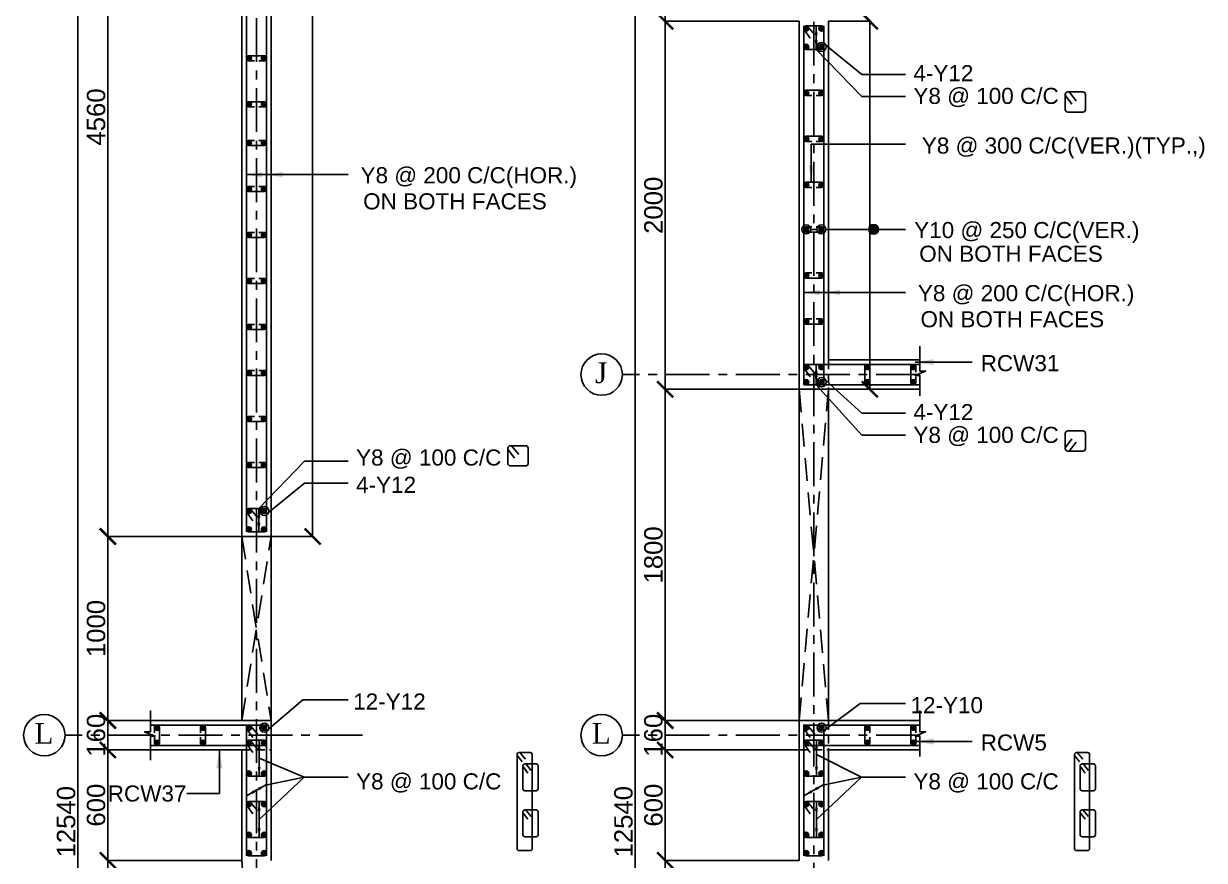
# Model space of a CAD drawing. Header units: inches. Extents: x 264820 to 395319, y -248151 to -162151.
# Drawn here: x 341092 to 366765, y -192212 to -174022 of the extents above; entities that cross this region are included whole.
import ezdxf

# ---------------------------------------------------------------- set-up
doc = ezdxf.new("R2010")
doc.units = ezdxf.units.IN
doc.header["$MEASUREMENT"] = 0
doc.linetypes.add('CENTER', pattern=[50.8, 31.75, -6.35, 6.35, -6.35])
doc.linetypes.add('Hidden', pattern=[3, 2, -1])
for name, color, linetype in [('1', 8, 'Continuous'), ('160 WALL OPEING', 1, 'Continuous'), ('5', 2, 'Continuous'), ('ARROW', 5, 'Continuous'), ('DIM', 251, 'Continuous'), ('GIRD CIR', 1, 'Continuous'), ('GIRD TEXT', 4, 'Continuous'), ('GRID', 8, 'CENTER'), ('LINKS', 3, 'Continuous'), ('OPENING', 1, 'Continuous'), ('SHEAR WALL', 6, 'Continuous'), ('STRRIUPS', 6, 'Continuous'), ('Ttxt', 3, 'Continuous')]:
    doc.layers.add(name, color=color, linetype=linetype)
doc.layers.add('Tex', color=3, linetype='Continuous', lineweight=13)
doc.styles.add('Arial', font='arial.ttf', dxfattribs={"height": 400})
doc.styles.add('T200', font='sanss___.ttf', dxfattribs={"height": 250})
doc.styles.add('T400', font='romantic.ttf')
doc.dimstyles.new('SCALE-25', dxfattribs={"dimtxt": 400, "dimasz": 350, "dimexe": 0, "dimexo": 0, "dimgap": 50, "dimtad": 1, "dimdec": 0, "dimlfac": 0.25, "dimzin": 0, "dimdsep": 46, "dimtxsty": 'Arial', "dimblk": 'ARCHTICK', "dimcen": 0, "dimclrd": 5, "dimclre": 8, "dimclrt": 1, "dimadec": 0, "dimazin": 0, "dimtfac": 1, "dimtdec": 0, "dimtix": 1, "dimtmove": 2, "dimatfit": 3, "dimfxl": 0, "dimtolj": 1, "dimtzin": 0, "dimlwd": -1, "dimarcsym": 0})
doc.dimstyles.new('T200', dxfattribs={"dimtxt": 300, "dimasz": 150, "dimexe": 0, "dimexo": 0, "dimgap": 5, "dimtad": 1, "dimdec": 0, "dimrnd": 5, "dimzin": 0, "dimdsep": 46, "dimtxsty": 'T200', "dimblk": 'ARCHTICK', "dimcen": 300, "dimclrd": 5, "dimclre": 252, "dimclrt": 1, "dimadec": 0, "dimazin": 0, "dimtfac": 50, "dimtdec": 0, "dimtofl": 0, "dimtmove": 2, "dimatfit": 3, "dimfxl": 1, "dimtolj": 1, "dimtzin": 0, "dimarcsym": 2})

# ---------------------------------------------------------------- blocks, each defined once
blk = doc.blocks.new('R1')
at = {"layer": '5'}
h = blk.add_hatch(color=256, dxfattribs=at)
edge = h.paths.add_edge_path()
edge.add_arc((0, 0), 69.6, 0, 360)
at = {"layer": '5', "color": 6}
blk.add_circle((0, 0), 69.6, dxfattribs=at)
blk = doc.blocks.new('_ARCHTICK')
at = {"color": 0, "linetype": 'ByBlock', "const_width": 0.15}
blk.add_lwpolyline([(-0.5, -0.5), (0.5, 0.5)], dxfattribs=at)
blk = doc.blocks.new('*D121')
at = {"layer": 'Defpoints', "color": 0}
for p in [(342271, -166292), (343848, -166292, 59), (343848, -216452, 59)]:
    blk.add_point(p, dxfattribs=at)
at = {"layer": 'DIM', "color": 8, "lineweight": -2}
for p, q in [((343848, -166292), (342271, -166292)), ((343848, -216452), (342271, -216452))]:
    blk.add_line(p, q, dxfattribs=at)
at = {"layer": 'DIM', "color": 5}
blk.add_line((342271, -216452), (342271, -166292), dxfattribs=at)
at = {"layer": 'DIM', "color": 5, "xscale": 350, "yscale": 350, "zscale": 350}
for p, rotation in [((342271, -166292), 90), ((342271, -216452), 270)]:
    blk.add_blockref('_ARCHTICK', p, dxfattribs=dict(at, rotation=rotation))
at = {"layer": 'DIM', "color": 1, "insert": (342017, -191372), "char_height": 400, "attachment_point": 5, "rotation": 90, "style": 'Arial'}
blk.add_mtext('\\A1;12540', dxfattribs=at)
blk = doc.blocks.new('ARCHTICK')
at = {"color": 0, "const_width": 0.15}
blk.add_lwpolyline([(-0.5, -0.5), (0.5, 0.5)], dxfattribs=at)
blk = doc.blocks.new('*D128')
at = {"layer": 'Defpoints', "color": 0}
for p in [(342923, -192212), (345835, -192212, 59), (345835, -200212, 59)]:
    blk.add_point(p, dxfattribs=at)
at = {"layer": 'DIM', "color": 8, "lineweight": -2}
for p, q in [((345835, -192212), (342923, -192212)), ((345835, -200212), (342923, -200212))]:
    blk.add_line(p, q, dxfattribs=at)
at = {"layer": 'DIM', "color": 5}
blk.add_line((342923, -200212), (342923, -192212), dxfattribs=at)
at = {"layer": 'DIM', "color": 5, "xscale": 350, "yscale": 350, "zscale": 350}
for p, rotation in [((342923, -192212), 90), ((342923, -200212), 270)]:
    blk.add_blockref('_ARCHTICK', p, dxfattribs=dict(at, rotation=rotation))
at = {"layer": 'DIM', "color": 1, "insert": (342669, -196212), "char_height": 400, "attachment_point": 5, "rotation": 90, "style": 'Arial'}
blk.add_mtext('\\A1;2000', dxfattribs=at)
blk = doc.blocks.new('*D129')
at = {"layer": 'Defpoints', "color": 0}
for p in [(342923, -189812), (343848, -189812, 59), (345835, -192212, 59)]:
    blk.add_point(p, dxfattribs=at)
at = {"layer": 'DIM', "color": 8, "lineweight": -2}
for p, q in [((343848, -189812), (342923, -189812)), ((345835, -192212), (342923, -192212))]:
    blk.add_line(p, q, dxfattribs=at)
at = {"layer": 'DIM', "color": 5}
blk.add_line((342923, -192212), (342923, -189812), dxfattribs=at)
at = {"layer": 'DIM', "color": 5, "xscale": 350, "yscale": 350, "zscale": 350}
for p, rotation in [((342923, -189812), 90), ((342923, -192212), 270)]:
    blk.add_blockref('_ARCHTICK', p, dxfattribs=dict(at, rotation=rotation))
at = {"layer": 'DIM', "color": 1, "insert": (342669, -191012), "char_height": 400, "attachment_point": 5, "rotation": 90, "style": 'Arial'}
blk.add_mtext('\\A1;600', dxfattribs=at)
blk = doc.blocks.new('*D130')
at = {"layer": 'Defpoints', "color": 0}
for p in [(342923, -189172), (343848, -189172, 58), (343848, -189812, 59)]:
    blk.add_point(p, dxfattribs=at)
at = {"layer": 'DIM', "color": 5}
for p, q in [((342923, -189172), (342923, -188822)), ((342923, -189812), (342923, -189172)), ((342923, -189812), (342923, -190162))]:
    blk.add_line(p, q, dxfattribs=at)
at = {"layer": 'DIM', "color": 8, "lineweight": -2}
for p, q in [((343848, -189172), (342923, -189172)), ((343848, -189812), (342923, -189812))]:
    blk.add_line(p, q, dxfattribs=at)
at = {"layer": 'DIM', "color": 5, "xscale": 350, "yscale": 350, "zscale": 350}
for p, rotation in [((342923, -189172), 270), ((342923, -189812), 90)]:
    blk.add_blockref('_ARCHTICK', p, dxfattribs=dict(at, rotation=rotation))
at = {"layer": 'DIM', "color": 1, "insert": (342669, -189492), "char_height": 400, "attachment_point": 5, "rotation": 90, "style": 'Arial'}
blk.add_mtext('\\A1;160', dxfattribs=at)
blk = doc.blocks.new('*D131')
at = {"layer": 'Defpoints', "color": 0}
for p in [(342923, -185172), (345835, -185172, 59), (343848, -189172, 58)]:
    blk.add_point(p, dxfattribs=at)
at = {"layer": 'DIM', "color": 8, "lineweight": -2}
for p, q in [((345835, -185172), (342923, -185172)), ((343848, -189172), (342923, -189172))]:
    blk.add_line(p, q, dxfattribs=at)
at = {"layer": 'DIM', "color": 5}
blk.add_line((342923, -189172), (342923, -185172), dxfattribs=at)
at = {"layer": 'DIM', "color": 5, "xscale": 350, "yscale": 350, "zscale": 350}
for p, rotation in [((342923, -185172), 90), ((342923, -189172), 270)]:
    blk.add_blockref('_ARCHTICK', p, dxfattribs=dict(at, rotation=rotation))
at = {"layer": 'DIM', "color": 1, "insert": (342669, -187172), "char_height": 400, "attachment_point": 5, "rotation": 90, "style": 'Arial'}
blk.add_mtext('\\A1;1000', dxfattribs=at)
blk = doc.blocks.new('*D134')
at = {"layer": 'Defpoints', "color": 0}
for p in [(346475, -166932), (347375, -166932), (346475, -185172)]:
    blk.add_point(p, dxfattribs=at)
at = {"layer": 'DIM', "color": 8, "lineweight": -2}
for p, q in [((346475, -166932), (347375, -166932)), ((346475, -185172), (347375, -185172))]:
    blk.add_line(p, q, dxfattribs=at)
at = {"layer": 'DIM', "color": 5}
blk.add_line((347375, -185172), (347375, -166932), dxfattribs=at)
at = {"layer": 'DIM', "color": 5, "xscale": 350, "yscale": 350, "zscale": 350}
for p, rotation in [((347375, -166932), 90), ((347375, -185172), 270)]:
    blk.add_blockref('_ARCHTICK', p, dxfattribs=dict(at, rotation=rotation))
blk = doc.blocks.new('A$C2AA016E5')
at = {"layer": 'STRRIUPS', "ltscale": 0.2}
for p, q in [((0, 0), (158, -194)), ((-81, -72), (61, -268)), ((168, -329), (324, -520)), ((85, -399), (227, -595)), ((166, -1662), (324, -1856)), ((85, -1734), (227, -1930))]:
    blk.add_line(p, q, dxfattribs=at)
for points in [[(-26, -2840), (304, -2840, 0.414214), (359, -2785), (359, -55, 0.414214), (304, 0), (-26, 0, 0.414214), (-81, -55), (-81, -2785, 0.414214)], [(140, -329), (470, -329, -0.414214), (525, -384), (525, -1052, -0.414214), (470, -1107), (140, -1107, -0.414214), (85, -1052), (85, -384, -0.414214)], [(140, -1662), (470, -1662, -0.414214), (525, -1717), (525, -2385, -0.414214), (470, -2440), (140, -2440, -0.414214), (85, -2385), (85, -1717, -0.414214)]]:
    blk.add_lwpolyline(points, format="xyb", close=True, dxfattribs=at)
blk = doc.blocks.new('*D135')
at = {"layer": 'Defpoints', "color": 0}
for p in [(342923, -166932), (343848, -166932), (345432, -185172)]:
    blk.add_point(p, dxfattribs=at)
at = {"layer": 'DIM', "color": 8, "lineweight": -2}
for p, q in [((343848, -166932), (342923, -166932)), ((345432, -185172), (342923, -185172))]:
    blk.add_line(p, q, dxfattribs=at)
at = {"layer": 'DIM', "color": 5}
blk.add_line((342923, -185172), (342923, -166932), dxfattribs=at)
at = {"layer": 'DIM', "color": 5, "xscale": 350, "yscale": 350, "zscale": 350}
for p, rotation in [((342923, -166932), 90), ((342923, -185172), 270)]:
    blk.add_blockref('_ARCHTICK', p, dxfattribs=dict(at, rotation=rotation))
at = {"layer": 'DIM', "color": 1, "insert": (342669, -176052), "char_height": 400, "attachment_point": 5, "rotation": 90, "style": 'Arial'}
blk.add_mtext('\\A1;4560', dxfattribs=at)
blk = doc.blocks.new('A$C5C0C2414')
at = {"layer": 'STRRIUPS', "ltscale": 0.2}
for p, q in [((0, 0), (158, -194)), ((-81, -72), (61, -268))]:
    blk.add_line(p, q, dxfattribs=at)
blk.add_lwpolyline([(304, -440), (-26, -440, -0.414214), (-81, -385), (-81, -55, -0.414214), (-26, 0), (304, 0, -0.414214), (359, -55), (359, -385, -0.414214)], format="xyb", close=True, dxfattribs=at)
blk = doc.blocks.new('*D136')
at = {"layer": 'Defpoints', "color": 0}
for p in [(354389, -166292), (355966, -166292, 59), (357953, -216452, 59)]:
    blk.add_point(p, dxfattribs=at)
at = {"layer": 'DIM', "color": 8, "lineweight": -2}
for p, q in [((355966, -166292), (354389, -166292)), ((357953, -216452), (354389, -216452))]:
    blk.add_line(p, q, dxfattribs=at)
at = {"layer": 'DIM', "color": 5}
blk.add_line((354389, -216452), (354389, -166292), dxfattribs=at)
at = {"layer": 'DIM', "color": 5, "xscale": 350, "yscale": 350, "zscale": 350}
for p, rotation in [((354389, -166292), 90), ((354389, -216452), 270)]:
    blk.add_blockref('_ARCHTICK', p, dxfattribs=dict(at, rotation=rotation))
at = {"layer": 'DIM', "color": 1, "insert": (354135, -191372), "char_height": 400, "attachment_point": 5, "rotation": 90, "style": 'Arial'}
blk.add_mtext('\\A1;12540', dxfattribs=at)
blk = doc.blocks.new('*D140')
at = {"layer": 'Defpoints', "color": 0}
for p in [(355042, -192212), (357953, -192212, 59), (357953, -200132, 59)]:
    blk.add_point(p, dxfattribs=at)
at = {"layer": 'DIM', "color": 8, "lineweight": -2}
for p, q in [((357953, -192212), (355042, -192212)), ((357953, -200132), (355042, -200132))]:
    blk.add_line(p, q, dxfattribs=at)
at = {"layer": 'DIM', "color": 5}
blk.add_line((355042, -200132), (355042, -192212), dxfattribs=at)
at = {"layer": 'DIM', "color": 5, "xscale": 350, "yscale": 350, "zscale": 350}
for p, rotation in [((355042, -192212), 90), ((355042, -200132), 270)]:
    blk.add_blockref('_ARCHTICK', p, dxfattribs=dict(at, rotation=rotation))
at = {"layer": 'DIM', "color": 1, "insert": (354787, -196172), "char_height": 400, "attachment_point": 5, "rotation": 90, "style": 'Arial'}
blk.add_mtext('\\A1;1980', dxfattribs=at)
blk = doc.blocks.new('*D141')
at = {"layer": 'Defpoints', "color": 0}
for p in [(355042, -189812), (357953, -189812, 59), (357953, -192212, 59)]:
    blk.add_point(p, dxfattribs=at)
at = {"layer": 'DIM', "color": 8, "lineweight": -2}
for p, q in [((357953, -189812), (355042, -189812)), ((357953, -192212), (355042, -192212))]:
    blk.add_line(p, q, dxfattribs=at)
at = {"layer": 'DIM', "color": 5}
blk.add_line((355042, -192212), (355042, -189812), dxfattribs=at)
at = {"layer": 'DIM', "color": 5, "xscale": 350, "yscale": 350, "zscale": 350}
for p, rotation in [((355042, -189812), 90), ((355042, -192212), 270)]:
    blk.add_blockref('_ARCHTICK', p, dxfattribs=dict(at, rotation=rotation))
at = {"layer": 'DIM', "color": 1, "insert": (354787, -191012), "char_height": 400, "attachment_point": 5, "rotation": 90, "style": 'Arial'}
blk.add_mtext('\\A1;600', dxfattribs=at)
blk = doc.blocks.new('*D142')
at = {"layer": 'Defpoints', "color": 0}
for p in [(355042, -189172), (357953, -189172, 59), (357953, -189812, 59)]:
    blk.add_point(p, dxfattribs=at)
at = {"layer": 'DIM', "color": 5}
for p, q in [((355042, -189172), (355042, -188822)), ((355042, -189812), (355042, -189172)), ((355042, -189812), (355042, -190162))]:
    blk.add_line(p, q, dxfattribs=at)
at = {"layer": 'DIM', "color": 8, "lineweight": -2}
for p, q in [((357953, -189172), (355042, -189172)), ((357953, -189812), (355042, -189812))]:
    blk.add_line(p, q, dxfattribs=at)
at = {"layer": 'DIM', "color": 5, "xscale": 350, "yscale": 350, "zscale": 350}
for p, rotation in [((355042, -189172), 270), ((355042, -189812), 90)]:
    blk.add_blockref('_ARCHTICK', p, dxfattribs=dict(at, rotation=rotation))
at = {"layer": 'DIM', "color": 1, "insert": (354787, -189492), "char_height": 400, "attachment_point": 5, "rotation": 90, "style": 'Arial'}
blk.add_mtext('\\A1;160', dxfattribs=at)
blk = doc.blocks.new('*D143')
at = {"layer": 'Defpoints', "color": 0}
for p in [(355042, -181972), (357953, -181972, 118), (357953, -189172, 59)]:
    blk.add_point(p, dxfattribs=at)
at = {"layer": 'DIM', "color": 8, "lineweight": -2}
for p, q in [((357953, -181972), (355042, -181972)), ((357953, -189172), (355042, -189172))]:
    blk.add_line(p, q, dxfattribs=at)
at = {"layer": 'DIM', "color": 5}
blk.add_line((355042, -189172), (355042, -181972), dxfattribs=at)
at = {"layer": 'DIM', "color": 5, "xscale": 350, "yscale": 350, "zscale": 350}
for p, rotation in [((355042, -181972), 90), ((355042, -189172), 270)]:
    blk.add_blockref('_ARCHTICK', p, dxfattribs=dict(at, rotation=rotation))
at = {"layer": 'DIM', "color": 1, "insert": (354787, -185572), "char_height": 400, "attachment_point": 5, "rotation": 90, "style": 'Arial'}
blk.add_mtext('\\A1;1800', dxfattribs=at)
blk = doc.blocks.new('*D145')
at = {"layer": 'Defpoints', "color": 0}
for p in [(358593, -173972), (359493, -173972), (358593, -181972, 59)]:
    blk.add_point(p, dxfattribs=at)
at = {"layer": 'DIM', "color": 8, "lineweight": -2}
for p, q in [((358593, -173972), (359493, -173972)), ((358593, -181972), (359493, -181972))]:
    blk.add_line(p, q, dxfattribs=at)
at = {"layer": 'DIM', "color": 5}
blk.add_line((359493, -181972), (359493, -173972), dxfattribs=at)
at = {"layer": 'DIM', "color": 5, "xscale": 350, "yscale": 350, "zscale": 350}
for p, rotation in [((359493, -173972), 90), ((359493, -181972), 270)]:
    blk.add_blockref('_ARCHTICK', p, dxfattribs=dict(at, rotation=rotation))
blk = doc.blocks.new('*D146')
at = {"layer": 'Defpoints', "color": 0}
for p in [(355042, -173972), (357953, -173972, 59), (357953, -181972, 59)]:
    blk.add_point(p, dxfattribs=at)
at = {"layer": 'DIM', "color": 8, "lineweight": -2}
for p, q in [((357953, -173972), (355042, -173972)), ((357953, -181972), (355042, -181972))]:
    blk.add_line(p, q, dxfattribs=at)
at = {"layer": 'DIM', "color": 5}
blk.add_line((355042, -181972), (355042, -173972), dxfattribs=at)
at = {"layer": 'DIM', "color": 5, "xscale": 350, "yscale": 350, "zscale": 350}
for p, rotation in [((355042, -173972), 90), ((355042, -181972), 270)]:
    blk.add_blockref('_ARCHTICK', p, dxfattribs=dict(at, rotation=rotation))
at = {"layer": 'DIM', "color": 1, "insert": (354787, -177972), "char_height": 400, "attachment_point": 5, "rotation": 90, "style": 'Arial'}
blk.add_mtext('\\A1;2000', dxfattribs=at)
blk = doc.blocks.new('*D150')
at = {"layer": 'Defpoints', "color": 0}
for p in [(355042, -169972), (357953, -169972, 59), (357953, -173972, 59)]:
    blk.add_point(p, dxfattribs=at)
at = {"layer": 'DIM', "color": 8, "lineweight": -2}
for p, q in [((357953, -169972), (355042, -169972)), ((357953, -173972), (355042, -173972))]:
    blk.add_line(p, q, dxfattribs=at)
at = {"layer": 'DIM', "color": 5}
blk.add_line((355042, -173972), (355042, -169972), dxfattribs=at)
at = {"layer": 'DIM', "color": 5, "xscale": 350, "yscale": 350, "zscale": 350}
for p, rotation in [((355042, -169972), 90), ((355042, -173972), 270)]:
    blk.add_blockref('_ARCHTICK', p, dxfattribs=dict(at, rotation=rotation))
at = {"layer": 'DIM', "color": 1, "insert": (354787, -171972), "char_height": 400, "attachment_point": 5, "rotation": 90, "style": 'Arial'}
blk.add_mtext('\\A1;1000', dxfattribs=at)

msp = doc.modelspace()

# ---------------------------------------------------------------- hatches: boundary and pattern name
at = {"layer": 'ARROW'}
h = msp.add_hatch(color=256, dxfattribs=at)
edge = h.paths.add_edge_path()
edge.add_arc((359573, -178496.8), 106, 0, 360)

# ---------------------------------------------------------------- linework, layer by layer
at = {"layer": '1', "linetype": 'Hidden', "ltscale": 100}
for p, q in [((358592.8, -181332.4), (358592.8, -181972.4, 59)), ((345834.7, -189812.4, 59), (346474.7, -189812.4, 59)), ((357952.8, -189812.4, 59), (358592.8, -189812.4, 59))]:
    msp.add_line(p, q, dxfattribs=at)
at = {"layer": '1'}
for points, elevation in [([(360579.3, -181035.1), (360579.3, -181577.6), (360703.7, -181577.6), (360473.7, -181671.2), (360579.3, -181671.2), (360579.3, -182116.9)], -0.5), ([(343848.2, -188955.1), (343848.2, -189417.6), (343723.8, -189417.6), (343953.8, -189511.2), (343848.2, -189511.2), (343848.2, -190036.9)], 58.4), ([(360579.3, -188955.1), (360579.3, -189417.6), (360703.7, -189417.6), (360473.7, -189511.2), (360579.3, -189511.2), (360579.3, -189956.9)], 58.4)]:
    msp.add_lwpolyline(points, dxfattribs=dict(at, elevation=elevation))
at = {"layer": '1', "linetype": 'Hidden', "ltscale": 100, "elevation": 59}
msp.add_lwpolyline([(358592.8, -189172.4), (358592.8, -189172.4), (358592.8, -189812.4)], dxfattribs=at)
at = {"layer": '160 WALL OPEING', "linetype": 'Hidden', "ltscale": 250}
for p, q in [((357952.8, -189172.4), (358592.8, -181972.4, 59)), ((357952.8, -181972.4), (358592.8, -189172.4, 59)), ((345834.7, -189172.4, 59), (346474.7, -185172.4)), ((345834.7, -185172.4), (346474.7, -189172.4, 59)), ((345834.7, -192212.4), (346474.7, -200212.4, 59))]:
    msp.add_line(p, q, dxfattribs=at)
at = {"layer": '5'}
for p, q in [((358052.8, -181432.4), (360579.3, -181432.4)), ((358052.8, -181872.4), (360579.3, -181872.4))]:
    msp.add_line(p, q, dxfattribs=at)
at = {"layer": '5', "elevation": 59}
for points in [[(345934.7, -166392.4), (345934.7, -185072.4)], [(346374.7, -185072.4), (346374.7, -166832.4)], [(358052.8, -174072.5), (358052.8, -181872.4)], [(358492.8, -181872.4), (358492.8, -174072.5)], [(343848.2, -189272.4), (346374.7, -189272.4), (346374.7, -189712.4), (343848.2, -189712.4)], [(345934.7, -189272.4), (345934.7, -192112.4)], [(346374.7, -192112.4), (346374.7, -189272.4)], [(360579.3, -189272.4), (358052.7, -189272.4), (358052.7, -189712.4), (360579.3, -189712.4)], [(358052.8, -189272.4), (358052.8, -192112.4)], [(358492.8, -192112.4), (358492.8, -189272.4)]]:
    msp.add_lwpolyline(points, dxfattribs=at)
at = {"layer": 'ARROW'}
msp.add_line((358207, -178496.8, 59), (358337.9, -178496.8, 59), dxfattribs=at)
for points, elevation in [([(358535.2, -174493.6), (359313.9, -175131.3), (360268.6, -175131.3)], 59), ([(358325, -174583.5), (359313.9, -175607.6), (360268.6, -175607.6)], 59), ([(358535, -178496.8), (360268, -178496.8)], 58.9), ([(358325, -181872.4), (359313.9, -182967.6), (360268.6, -182967.6)], 59), ([(358535.2, -181782.6), (359313.9, -182491.3), (360268.6, -182491.3)], 59), ([(346207, -184561.4), (347195.8, -183537.2), (348150.6, -183537.2)], 0), ([(346417.1, -184651.3), (347195.8, -184013.6), (348150.6, -184013.6)], 0), ([(346417.1, -189362.4), (347160.4, -188724.7), (348150.6, -188724.7)], 59), ([(358535.2, -189362.4), (359278.4, -188804.7), (360268.6, -188804.7)], 59), ([(358330.6, -189910.1), (359313.2, -190400.3)], 59), ([(346212.6, -189990.1), (347195.1, -190400.3)], 59), ([(346212.6, -191323.4), (347195.1, -190400.3)], 59), ([(346351.8, -190576.6), (347195.1, -190400.3), (348149.9, -190400.3)], 59), ([(358330.6, -191323.4), (359313.2, -190400.3)], 59), ([(358469.9, -190576.6), (359313.2, -190400.3), (360268, -190400.3)], 59)]:
    msp.add_lwpolyline(points, dxfattribs=dict(at, elevation=elevation))
for centre, radius in [((358442.8, -174527.8, 59), 98.5), ((358108.5, -178496.8, 59), 98.5), ((358436.5, -178496.8, 59), 98.5), ((359573, -178496.8, 58.9), 106), ((358442.8, -181816.8, 59), 98.5), ((346324.7, -184617.1, 0), 98.5), ((346324.7, -189328.1, 59), 98.5), ((358442.8, -189328.1, 59), 98.5)]:
    msp.add_circle(centre, radius, dxfattribs=at)
at = {"layer": 'GIRD CIR'}
for centre in [(353660, -181652.4, -0.5), (341542, -189492.4, 58.4), (353660, -189492.4, 58.4)]:
    msp.add_circle(centre, 450, dxfattribs=at)
at = {"layer": 'GRID', "ltscale": 30}
for p, q in [((346154.7, -164756.8, 0), (346154.7, -217527.1, 0)), ((358272.8, -164836.1, 59), (358272.8, -217529.6, 59)), ((360579.3, -181652.4, 0), (354110, -181652.4, 0)), ((348461.3, -189492.4, 59), (341992, -189492.4, 59)), ((360579.3, -189492.4, 59), (354110, -189492.4, 59))]:
    msp.add_line(p, q, dxfattribs=at)
at = {"layer": 'LINKS'}
for points, elevation in [([(346206.4, -174832.4), (346319, -174832.4, 1), (346319, -174721.1), (345990.4, -174721.1, 1), (345990.4, -174832.4), (346109.9, -174832.4)], 59), ([(358324.5, -175583.8), (358437.1, -175583.8, 1), (358437.1, -175472.4), (358108.5, -175472.4, 1), (358108.5, -175583.8), (358228, -175583.8)], 59), ([(346206.4, -175832.4), (346319, -175832.4, 1), (346319, -175721.1), (345990.4, -175721.1, 1), (345990.4, -175832.4), (346109.9, -175832.4)], 59), ([(358324.5, -176583.8), (358437.1, -176583.8, 1), (358437.1, -176472.4), (358108.5, -176472.4, 1), (358108.5, -176583.8), (358228, -176583.8)], 59), ([(358324.5, -177583.8), (358437.1, -177583.8, 1), (358437.1, -177472.4), (358108.5, -177472.4, 1), (358108.5, -177583.8), (358228, -177583.8)], 59), ([(358324.5, -178441.1), (358437.1, -178441.1, -1), (358437.1, -178552.4), (358108.5, -178552.4, -1), (358108.5, -178441.1), (358228, -178441.1)], 59), ([(358324.5, -179441.1), (358437.1, -179441.1, -1), (358437.1, -179552.4), (358108.5, -179552.4, -1), (358108.5, -179441.1), (358228, -179441.1)], 59), ([(358324.5, -180441.1), (358437.1, -180441.1, -1), (358437.1, -180552.4), (358108.5, -180552.4, -1), (358108.5, -180441.1), (358228, -180441.1)], 59), ([(359492.7, -181600.8), (359492.7, -181488.1, 1), (359381.4, -181488.1), (359381.4, -181816.8, 1), (359492.7, -181816.8), (359492.7, -181697.2)], 0), ([(360492.7, -181600.8), (360492.7, -181488.1, 1), (360381.4, -181488.1), (360381.4, -181816.8, 1), (360492.7, -181816.8), (360492.7, -181697.2)], 0), ([(343934.7, -189440.8), (343934.7, -189328.1, -1), (344046.1, -189328.1), (344046.1, -189656.8, -1), (343934.7, -189656.8), (343934.7, -189537.2)], 59), ([(344934.7, -189440.8), (344934.7, -189328.1, -1), (345046.1, -189328.1), (345046.1, -189656.8, -1), (344934.7, -189656.8), (344934.7, -189537.2)], 59), ([(359492.7, -189440.8), (359492.7, -189328.1, 1), (359381.4, -189328.1), (359381.4, -189656.8, 1), (359492.7, -189656.8), (359492.7, -189537.2)], 59), ([(360492.7, -189440.8), (360492.7, -189328.1, 1), (360381.4, -189328.1), (360381.4, -189656.8, 1), (360492.7, -189656.8), (360492.7, -189537.2)], 59)]:
    msp.add_lwpolyline(points, format="xyb", dxfattribs=dict(at, elevation=elevation))
for points in [[(346206.4, -176561.1), (346319, -176561.1, -1), (346319, -176672.4), (345990.4, -176672.4, -1), (345990.4, -176561.1), (346109.9, -176561.1)], [(346206.4, -177561.1), (346319, -177561.1, -1), (346319, -177672.4), (345990.4, -177672.4, -1), (345990.4, -177561.1), (346109.9, -177561.1)], [(346206.4, -178561.1), (346319, -178561.1, -1), (346319, -178672.4), (345990.4, -178672.4, -1), (345990.4, -178561.1), (346109.9, -178561.1)], [(346206.4, -179561.1), (346319, -179561.1, -1), (346319, -179672.4), (345990.4, -179672.4, -1), (345990.4, -179561.1), (346109.9, -179561.1)], [(346206.4, -180561.1), (346319, -180561.1, -1), (346319, -180672.4), (345990.4, -180672.4, -1), (345990.4, -180561.1), (346109.9, -180561.1)], [(346206.4, -181561.1), (346319, -181561.1, -1), (346319, -181672.4), (345990.4, -181672.4, -1), (345990.4, -181561.1), (346109.9, -181561.1)], [(346206.4, -182561.1), (346319, -182561.1, -1), (346319, -182672.4), (345990.4, -182672.4, -1), (345990.4, -182561.1), (346109.9, -182561.1)], [(346206.4, -183561.1), (346319, -183561.1, -1), (346319, -183672.4), (345990.4, -183672.4, -1), (345990.4, -183561.1), (346109.9, -183561.1)]]:
    msp.add_lwpolyline(points, format="xyb", dxfattribs=at)
at = {"layer": 'OPENING', "color": 1, "elevation": 59}
for points in [[(357952.8, -181972.4), (357952.8, -189172.4)], [(358592.8, -189172.4), (358592.8, -181972.4)], [(345834.7, -185172.4), (345834.7, -189172.4)], [(346474.7, -189172.4), (346474.7, -185172.4)]]:
    msp.add_lwpolyline(points, dxfattribs=at)
at = {"layer": 'SHEAR WALL', "color": 4}
for p, q in [((358592.8, -181332.4), (360579.3, -181332.4)), ((357952.8, -181972.4, 59), (358592.8, -181972.4, 59)), ((358592.8, -181972.4), (360579.3, -181972.4)), ((345834.7, -185172.4), (346474.7, -185172.4)), ((345834.7, -189172.4, 59), (346474.7, -189172.4, 59)), ((357952.8, -189172.4, 59), (358592.8, -189172.4, 59))]:
    msp.add_line(p, q, dxfattribs=at)
at = {"layer": 'SHEAR WALL', "color": 4, "elevation": 59}
for points in [[(345834.7, -166932.4), (345834.7, -185172.4)], [(346474.7, -185172.4), (346474.7, -166932.4)], [(357952.8, -173972.4), (357952.8, -181972.4)], [(358592.8, -181332.4), (358592.8, -173972.4)], [(343848.2, -189172.4), (345834.7, -189172.4)], [(346474.7, -189172.4), (346474.7, -189172.4), (346474.7, -189812.4)], [(357952.8, -192212.4), (357952.8, -189172.4)], [(360579.3, -189172.4), (358592.7, -189172.4)], [(345834.7, -189812.4), (343848.2, -189812.4)], [(345834.7, -192212.4), (345834.7, -189812.4)], [(346474.7, -189812.4), (346474.7, -192212.4)], [(358592.7, -189812.4), (360579.3, -189812.4)], [(358592.8, -189812.4), (358592.8, -192212.4)]]:
    msp.add_lwpolyline(points, dxfattribs=at)
at = {"layer": 'STRRIUPS', "ltscale": 0.2}
for p, q in [((358069.8, -174167.9, 59), (358194.5, -174340.8, 59)), ((358158.7, -174103.4, 59), (358291.7, -174266.2, 59)), ((358158.7, -181463.4, 59), (358291.7, -181626.1, 59)), ((358069.8, -181527.9, 59), (358194.5, -181700.8, 59)), ((345951.7, -184656.8), (346076.4, -184829.8)), ((346040.6, -184592.3), (346173.7, -184755.1)), ((345951.7, -189367.9, 59), (346076.4, -189540.8, 59)), ((346040.6, -189303.4, 59), (346173.7, -189466.2, 59)), ((358069.8, -189367.9, 59), (358194.5, -189540.8, 59)), ((358158.7, -189303.4, 59), (358291.7, -189466.2, 59)), ((345951.7, -189694.7, 59), (346076.4, -189867.6, 59)), ((346040.6, -189630.1, 59), (346173.7, -189792.9, 59)), ((358069.8, -189694.7, 59), (358194.5, -189867.6, 59)), ((358158.7, -189630.1, 59), (358291.7, -189792.9, 59)), ((346040.6, -190965.3, 59), (346173.7, -191128.1, 59)), ((358158.7, -190965.3, 59), (358291.7, -191128.1, 59)), ((345951.7, -191029.9, 59), (346076.4, -191202.8, 59)), ((358069.8, -191029.9, 59), (358194.5, -191202.8, 59))]:
    msp.add_line(p, q, dxfattribs=at)
for points in [[(358107.8, -174072.5), (358437.8, -174072.5, -0.4142136), (358492.8, -174127.5), (358492.8, -174528.5, -0.4142136), (358437.8, -174583.5), (358107.8, -174583.5, -0.4142136), (358052.8, -174528.5), (358052.8, -174127.5, -0.4142136)], [(358107.8, -181872.4), (358437.8, -181872.4, 0.4142136), (358492.8, -181817.4), (358492.8, -181487.4, 0.4142136), (358437.8, -181432.4), (358107.8, -181432.4, 0.4142136), (358052.8, -181487.4), (358052.8, -181817.4, 0.4142136)], [(345989.7, -185072.4), (346319.7, -185072.4, 0.4142136), (346374.7, -185017.4), (346374.7, -184616.4, 0.4142136), (346319.7, -184561.4), (345989.7, -184561.4, 0.4142136), (345934.7, -184616.4), (345934.7, -185017.4, 0.4142136)]]:
    msp.add_lwpolyline(points, format="xyb", close=True, dxfattribs=at)
at = {"layer": 'STRRIUPS', "ltscale": 0.2, "elevation": 59}
for points in [[(345989.7, -192112.4), (346319.7, -192112.4, 0.4142136), (346374.7, -192057.4), (346374.7, -189327.4, 0.4142136), (346319.7, -189272.4), (345989.7, -189272.4, 0.4142136), (345934.7, -189327.4), (345934.7, -192057.4, 0.4142136)], [(358107.8, -192112.4), (358437.8, -192112.4, 0.4142136), (358492.8, -192057.4), (358492.8, -189327.4, 0.4142136), (358437.8, -189272.4), (358107.8, -189272.4, 0.4142136), (358052.8, -189327.4), (358052.8, -192057.4, 0.4142136)], [(345989.7, -189601.1), (346319.7, -189601.1, -0.4142136), (346374.7, -189656.1), (346374.7, -190324.1, -0.4142136), (346319.7, -190379.1), (345989.7, -190379.1, -0.4142136), (345934.7, -190324.1), (345934.7, -189656.1, -0.4142136)], [(358107.8, -189601.1), (358437.8, -189601.1, -0.4142136), (358492.8, -189656.1), (358492.8, -190324.1, -0.4142136), (358437.8, -190379.1), (358107.8, -190379.1, -0.4142136), (358052.8, -190324.1), (358052.8, -189656.1, -0.4142136)], [(345989.7, -190934.4), (346319.7, -190934.4, -0.4142136), (346374.7, -190989.4), (346374.7, -191657.4, -0.4142136), (346319.7, -191712.4), (345989.7, -191712.4, -0.4142136), (345934.7, -191657.4), (345934.7, -190989.4, -0.4142136)], [(358107.8, -190934.4), (358437.8, -190934.4, -0.4142136), (358492.8, -190989.4), (358492.8, -191657.4, -0.4142136), (358437.8, -191712.4), (358107.8, -191712.4, -0.4142136), (358052.8, -191657.4), (358052.8, -190989.4, -0.4142136)]]:
    msp.add_lwpolyline(points, format="xyb", close=True, dxfattribs=at)

# ---------------------------------------------------------------- block references
at = {"layer": '5', "yscale": 0.8000000000465661, "zscale": 0.8000000000465661}
for p, xscale, rotation in [((358108.5, -174128.1, 59), -0.8000000000465661, 90), ((358437.1, -174128.1, 59), 0.8000000000465661, 270), ((358108.5, -174528.1, 59), -0.8000000000465661, 90), ((358437.1, -174528.1, 59), 0.8000000000465661, 270), ((345990.4, -174776.8, 59), -0.8000000000465661, 90), ((346319, -174776.8, 59), 0.8000000000465661, 270), ((358108.5, -175528.1, 59), -0.8000000000465661, 90), ((358437.1, -175528.1, 59), 0.8000000000465661, 270), ((345990.4, -175776.8, 59), -0.8000000000465661, 90), ((346319, -175776.8, 59), 0.8000000000465661, 270), ((345990.4, -176616.8), 0.8000000000465661, 90.00000000000001), ((346319, -176616.8), -0.8000000000465661, 270), ((358108.5, -176528.1, 59), -0.8000000000465661, 90), ((358437.1, -176528.1, 59), 0.8000000000465661, 270), ((345990.4, -177616.8), 0.8000000000465661, 90.00000000000001), ((346319, -177616.8), -0.8000000000465661, 270), ((358108.5, -177528.1, 59), -0.8000000000465661, 90), ((358437.1, -177528.1, 59), 0.8000000000465661, 270), ((345990.4, -178616.8), 0.8000000000465661, 90.00000000000001), ((346319, -178616.8), -0.8000000000465661, 270), ((358108.5, -178496.8, 59), 0.8000000000465661, 90.00000000000001), ((358437.1, -178496.8, 59), -0.8000000000465661, 270), ((358108.5, -179496.8, 59), 0.8000000000465661, 90.00000000000001), ((358437.1, -179496.8, 59), -0.8000000000465661, 270), ((345990.4, -179616.8), 0.8000000000465661, 90.00000000000001), ((346319, -179616.8), -0.8000000000465661, 270), ((358108.5, -180496.8, 59), 0.8000000000465661, 90.00000000000001), ((358437.1, -180496.8, 59), -0.8000000000465661, 270), ((345990.4, -180616.8), 0.8000000000465661, 90.00000000000001), ((346319, -180616.8), -0.8000000000465661, 270), ((358108.5, -181487.8, 59), 0.8000000000465661, 90.00000000000001), ((358437.1, -181487.8, 59), -0.8000000000465661, 270), ((359437.1, -181488.1, 0), -0.8000000000465661, 270), ((360437.1, -181488.1, 0), -0.8000000000465661, 270), ((345990.4, -181616.8), 0.8000000000465661, 90.00000000000001), ((346319, -181616.8), -0.8000000000465661, 270), ((358108.5, -181816.8, 59), 0.8000000000465661, 90.00000000000001), ((358437.1, -181816.8, 59), -0.8000000000465661, 270), ((359437.1, -181816.8, 0), 0.8000000000465661, 270), ((360437.1, -181816.8, 0), 0.8000000000465661, 270), ((345990.4, -182616.8), 0.8000000000465661, 90.00000000000001), ((346319, -182616.8), -0.8000000000465661, 270), ((345990.4, -183616.8), 0.8000000000465661, 90.00000000000001), ((346319, -183616.8), -0.8000000000465661, 270), ((345990.4, -184616.8), 0.8000000000465661, 90.00000000000001), ((346319, -184616.8), -0.8000000000465661, 270), ((345990.4, -185016.8), 0.8000000000465661, 90.00000000000001), ((346319, -185016.8), -0.8000000000465661, 270), ((343990.4, -189328.1, 59), 0.8000000000465661, 90.00000000000001), ((344990.4, -189328.1, 59), 0.8000000000465661, 90.00000000000001), ((345990.4, -189328.1, 59), 0.8000000000465661, 90.00000000000001), ((346319, -189328.1, 59), -0.8000000000465661, 270), ((358108.5, -189328.1, 59), 0.8000000000465661, 90.00000000000001), ((358437.1, -189328.1, 59), -0.8000000000465661, 270), ((359437.1, -189328.1, 59), -0.8000000000465661, 270), ((360437.1, -189328.1, 59), -0.8000000000465661, 270), ((343990.4, -189656.8, 59), -0.8000000000465661, 90), ((344990.4, -189656.8, 59), -0.8000000000465661, 90), ((345990.4, -189656.8, 59), -0.8000000000465661, 90), ((346319, -189656.8, 59), 0.8000000000465661, 270), ((358108.5, -189656.8, 59), -0.8000000000465661, 90), ((358437.1, -189656.8, 59), 0.8000000000465661, 270), ((359437.1, -189656.8, 59), 0.8000000000465661, 270), ((360437.1, -189656.8, 59), 0.8000000000465661, 270), ((345990.4, -190323.4, 59), 0.8000000000465661, 90.00000000000001), ((346319, -190323.4, 59), -0.8000000000465661, 270), ((358108.5, -190323.4, 59), 0.8000000000465661, 90.00000000000001), ((358437.1, -190323.4, 59), -0.8000000000465661, 270), ((345990.4, -190990.1, 59), 0.8000000000465661, 90.00000000000001), ((346319, -190990.1, 59), -0.8000000000465661, 270), ((358108.5, -190990.1, 59), 0.8000000000465661, 90.00000000000001), ((358437.1, -190990.1, 59), -0.8000000000465661, 270), ((345990.4, -191656.8, 59), 0.8000000000465661, 90.00000000000001), ((346319, -191656.8, 59), -0.8000000000465661, 270), ((358108.5, -191656.8, 59), 0.8000000000465661, 90.00000000000001), ((358437.1, -191656.8, 59), -0.8000000000465661, 270), ((345990.4, -192056.8, 59), 0.8000000000465661, 90.00000000000001), ((346319, -192056.8, 59), -0.8000000000465661, 270), ((358108.5, -192056.8, 59), 0.8000000000465661, 90.00000000000001), ((358437.1, -192056.8, 59), -0.8000000000465661, 270)]:
    msp.add_blockref('R1', p, dxfattribs=dict(at, xscale=xscale, rotation=rotation))
at = {"layer": 'STRRIUPS'}
for p in [(363821.5, -175506.9), (351703.5, -183198, -59)]:
    msp.add_blockref('A$C5C0C2414', p, dxfattribs=at)
at = {"layer": 'STRRIUPS', "xscale": -1, "rotation": 180}
msp.add_blockref('A$C5C0C2414', (363821.5, -183315.8), dxfattribs=at)
at = {"layer": 'STRRIUPS', "color": 1, "xscale": 0.75, "yscale": 0.75, "zscale": 0.75}
for p in [(351882.6, -189868.7, 59), (364000.7, -189868.7, 59)]:
    msp.add_blockref('A$C2AA016E5', p, dxfattribs=at)

# ---------------------------------------------------------------- texts
at = {"layer": 'GIRD TEXT', "ltscale": 7, "style": 'T400'}
for s, p in [('J', (353517.5, -181836.9)), ('L', (341324.7, -189676.9)), ('L', (353442.7, -189676.9))]:
    msp.add_text(s, height=450, dxfattribs=at).set_placement(p)
at = {"layer": 'Tex', "style": 'Arial'}
for s, p in [('RCW31', (361901.1, -181578.6)), ('RCW5', (361901.1, -189825.8)), ('RCW37', (342921, -190933.2))]:
    msp.add_text(s, height=350, dxfattribs=at).set_placement(p)
at = {"layer": 'Ttxt', "color": 4, "style": 'Arial'}
for s, p in [('4-Y12', (360438.5, -175273.6)), ('Y8 @ 100 C/C', (360438.5, -175768.6)), ('Y8 @ 300 C/C(VER.)(TYP.,)', (360621.2, -176847.8)), ('Y8 @ 200 C/C(HOR.)', (348417.3, -177493.3)), ('Y10 @ 250 C/C(VER.)', (360455, -178685.3)), ('Y8 @ 200 C/C(HOR.)', (360535.4, -180056.3)), ('4-Y12', (360438.5, -182642.6)), ('Y8 @ 100 C/C', (360438.5, -183137.6)), ('Y8 @ 100 C/C', (348320.5, -183629.8)), ('4-Y12', (348320.5, -184222.7)), ('12-Y12', (348257.7, -188933.8)), ('12-Y10', (360375.8, -189013.8)), ('Y8 @ 100 C/C', (348320.5, -190669.5)), ('Y8 @ 100 C/C', (360438.5, -190669.5))]:
    msp.add_text(s, height=350, dxfattribs=at).set_placement(p)
at = {"layer": 'Ttxt', "color": 6, "style": 'Arial'}
for p in [(348473.8, -178060.5), (360564.9, -179200), (360591.9, -180623.5)]:
    msp.add_text('ON BOTH FACES', height=350, dxfattribs=at).set_placement(p)

# ---------------------------------------------------------------- dimensions: what is measured, and where the dimension line sits
at = {"layer": 'DIM'}
for base, p1, p2, picture, middle in [((342271.2, -166292.4), (343848.1, -216452.4, 59), (343848.2, -166292.4, 59), '*D121', (342017, -191372.4)), ((354389.3, -166292.4), (357952.8, -216452.4, 59), (355966.2, -166292.4, 59), '*D136', (354135.1, -191372.4)), ((342923.5, -166932.4), (345431.9, -185172.4), (343848.2, -166932.4), '*D135', (342669.2, -176052.4)), ((355041.5, -169972.4), (357952.8, -173972.4, 59), (357952.8, -169972.4, 59), '*D150', (354787.3, -171972.4)), ((355041.5, -173972.4), (357952.8, -181972.4, 59), (357952.8, -173972.4, 59), '*D146', (354787.3, -177972.4))]:
    dim = msp.add_linear_dim(base=base, p1=p1, p2=p2, angle=90, dimstyle='SCALE-25', override={"dimldrblk": 'ARCHTICK'}, dxfattribs=at)
    dim.commit()
    dim.dimension.update_dxf_attribs({"geometry": picture, "text_midpoint": middle})
for base, p1, p2, picture, middle in [((347374.9, -166932.4, 59), (346474.7, -185172.4, 59), (346474.7, -166932.4, 59), '*D134', (347374.9, -176052.4, 59)), ((359493, -173972.4, 59), (358592.8, -181972.4, 117.9), (358592.8, -173972.4, 59), '*D145', (359493, -177972.4, 59))]:
    dim = msp.add_linear_dim(base=base, p1=p1, p2=p2, angle=90, text=' ', dimstyle='SCALE-25', override={"dimldrblk": 'ARCHTICK'}, dxfattribs=at)
    dim.commit()
    dim.dimension.update_dxf_attribs({"geometry": picture, "text_midpoint": middle})
at = {"layer": 'DIM', "color": 1}
for base, p1, p2, picture, middle in [((355041.5, -181972.4), (357952.8, -189172.4, 59), (357952.8, -181972.4, 117.9), '*D143', (354787.3, -185572.4)), ((342923.5, -185172.4), (343848.2, -189172.4, 58.4), (345834.7, -185172.4, 59), '*D131', (342669.2, -187172.4)), ((342923.5, -189172.4), (343848.2, -189812.4, 59), (343848.2, -189172.4, 58.4), '*D130', (342669.2, -189492.4)), ((355041.5, -189172.4), (357952.8, -189812.4, 59), (357952.8, -189172.4, 59), '*D142', (354787.3, -189492.4)), ((342923.5, -189812.4), (345834.7, -192212.4, 59), (343848.2, -189812.4, 59), '*D129', (342669.2, -191012.4)), ((355041.5, -189812.4), (357952.8, -192212.4, 59), (357952.8, -189812.4, 59), '*D141', (354787.3, -191012.4)), ((342923.5, -192212.4), (345834.7, -200212.4, 59), (345834.7, -192212.4, 59), '*D128', (342669.2, -196212.4)), ((355041.5, -192212.4), (357952.8, -200132.4, 59), (357952.8, -192212.4, 59), '*D140', (354787.3, -196172.4))]:
    dim = msp.add_linear_dim(base=base, p1=p1, p2=p2, angle=90, dimstyle='SCALE-25', override={"dimldrblk": 'ARCHTICK'}, dxfattribs=at)
    dim.commit()
    dim.dimension.update_dxf_attribs({"geometry": picture, "text_midpoint": middle})

# ---------------------------------------------------------------- leaders
at = {"layer": 'ARROW'}
for points, override in [([(358325, -174072.5), (358325, -174583.5)], {"dimasz": 200, "dimtad": 0}), ([(358325, -174583.5), (358325, -174072.5)], {"dimasz": 200, "dimtad": 0}), ([(358215.7, -177444.9, 59), (358215.7, -176643.5, 59), (360267.6, -176643.5, 59)], {"dimasz": 350, "dimtad": 0}), ([(345934.7, -177305.4, 0), (348150.6, -177305.4, 0)], {"dimasz": 350, "dimgap": 5, "dimtad": 0}), ([(346374.7, -177305.4, 0), (348150.6, -177305.4, 0)], {"dimasz": 350, "dimgap": 5, "dimtad": 0}), ([(358052.8, -179868.4, 0), (360268.6, -179868.4, 0)], {"dimasz": 350, "dimgap": 5, "dimtad": 0}), ([(358492.8, -179868.4, 0), (360268.6, -179868.4, 0)], {"dimasz": 350, "dimgap": 5, "dimtad": 0}), ([(358325, -181432.4), (358325, -181872.4)], {"dimasz": 200, "dimtad": 0}), ([(358325, -181872.4), (358325, -181432.4)], {"dimasz": 200, "dimtad": 0}), ([(346207, -185072.4), (346207, -184561.4)], {"dimasz": 200, "dimtad": 0}), ([(346207, -184561.4), (346207, -185072.4)], {"dimasz": 200, "dimtad": 0}), ([(346212.6, -190379.1, 59), (346212.6, -189601.1, 59)], {"dimasz": 200, "dimtad": 0}), ([(346212.6, -189601.1, 59), (346212.6, -190379.1, 59)], {"dimasz": 200, "dimtad": 0}), ([(358330.6, -190379.1, 59), (358330.6, -189601.1, 59)], {"dimasz": 200, "dimtad": 0}), ([(358330.6, -189601.1, 59), (358330.6, -190379.1, 59)], {"dimasz": 200, "dimtad": 0}), ([(345934.7, -190810.7, 59), (346374.7, -190563.7, 59)], {"dimasz": 200, "dimtad": 0}), ([(346374.7, -190563.7, 59), (345934.7, -190810.7, 59)], {"dimasz": 200, "dimtad": 0}), ([(358052.8, -190810.7, 59), (358492.8, -190563.7, 59)], {"dimasz": 200, "dimtad": 0}), ([(358492.8, -190563.7, 59), (358052.8, -190810.7, 59)], {"dimasz": 200, "dimtad": 0}), ([(346212.6, -191712.4, 59), (346212.6, -190934.4, 59)], {"dimasz": 200, "dimtad": 0}), ([(346212.6, -190934.4, 59), (346212.6, -191712.4, 59)], {"dimasz": 200, "dimtad": 0}), ([(358330.6, -191712.4, 59), (358330.6, -190934.4, 59)], {"dimasz": 200, "dimtad": 0}), ([(358330.6, -190934.4, 59), (358330.6, -191712.4, 59)], {"dimasz": 200, "dimtad": 0})]:
    msp.add_leader(points, dimstyle='T200', override=override, dxfattribs=at)
at = {"layer": 'ARROW', "linetype": 'Continuous'}
for points in [[(360477.8, -181381.4, -44.2), (361714.2, -181381.4, -44.2)], [(360477.8, -189628.7, -44.2), (361714.2, -189628.7, -44.2)], [(345348.1, -189812.4, 0), (345348.1, -190755.9, 0), (344640.4, -190755.9, 0)]]:
    msp.add_leader(points, dimstyle='SCALE-25', override={"dimasz": 400}, dxfattribs=at)

doc.saveas('drawing.dxf')
